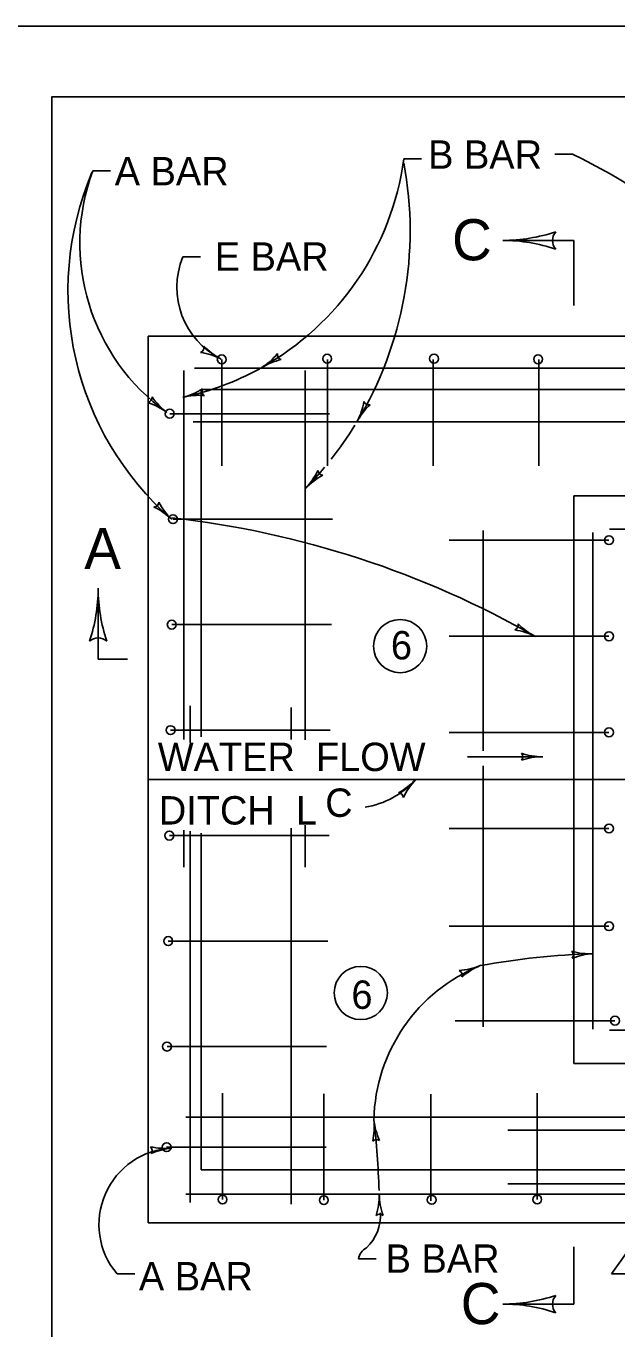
# Model space of a CAD drawing. Extents: x 997.6 to 1036.7, y 998.9 to 1022.6.
# Drawn here: x 1006.82 to 1010.98, y 1012.82 to 1022 of the extents above; entities that cross this region are included whole.
import ezdxf

# ---------------------------------------------------------------- set-up
doc = ezdxf.new("R2010")
doc.units = 0
for name, color, linetype in [('Level 1', 7, 'Continuous'), ('Level 10', 7, 'Continuous'), ('Level 11', 7, 'Continuous'), ('Level 14', 7, 'Continuous'), ('Level 2', 7, 'Continuous'), ('Level 5', 7, 'Continuous')]:
    doc.layers.add(name, color=color, linetype=linetype)

msp = doc.modelspace()

# ---------------------------------------------------------------- linework, layer by layer
at = {"layer": 'Level 1'}
for p, q in [((1010.6784, 1020.4891), (1010.1784, 1020.4891)), ((1010.6784, 1020.0862), (1010.6784, 1020.4891)), ((1010.6784, 1020.0294), (1010.6784, 1020.0862)), ((1007.6784, 1019.8141), (1015.0534, 1019.8141)), ((1007.6784, 1013.5641), (1007.6784, 1019.8141)), ((1008.0534, 1019.4391), (1014.6784, 1019.4391)), ((1008.0534, 1016.9903), (1008.0534, 1019.4391)), ((1010.6784, 1014.6891), (1010.6784, 1018.6891)), ((1010.6784, 1018.6891), (1013.9284, 1018.6891)), ((1007.3268, 1017.5371), (1007.3268, 1018.0371)), ((1007.3268, 1017.5371), (1007.5346, 1017.5371)), ((1007.6784, 1016.6891), (1011.1784, 1016.6891)), ((1008.0534, 1013.9391), (1008.0534, 1016.3105)), ((1010.6784, 1014.6891), (1013.9284, 1014.6891)), ((1008.0534, 1013.9391), (1014.6784, 1013.9391)), ((1007.6784, 1013.5641), (1015.0534, 1013.5641)), ((1010.6784, 1012.9924), (1010.6784, 1013.3953)), ((1009.1605, 1013.3107), (1009.2855, 1013.3107)), ((1007.4597, 1013.2053), (1007.5847, 1013.2053)), ((1010.6784, 1012.9924), (1010.1784, 1012.9924))]:
    msp.add_line(p, q, dxfattribs=at)
for centre in [(1009.4542, 1017.6296), (1009.1774, 1015.1852)]:
    msp.add_circle(centre, 0.1875, dxfattribs=at)
for centre, radius, start, end in [((1007.8011, 1014.5583), 0.4688, 256.93989, 275.58663), ((1007.6693, 1014.0744), 0.0375, 324.36733, 46.48403), ((1007.8924, 1013.6252), 0.4688, 95.59274, 114.26152), ((1007.8924, 1013.6252), 0.4688, 95.58051, 95.59274), ((1010.1784, 1014.1575), 1.165, 270, 288.66878), ((1010.6214, 1012.9923), 0.0932, 138.7746, 220.89129), ((1010.1784, 1014.1575), 1.165, 269.98778, 270), ((1010.1784, 1011.8274), 1.165, 71.34716, 89.99389)]:
    msp.add_arc(centre, radius, start, end, dxfattribs=at)
at = {"layer": 'Level 10'}
for q in [(1035.5, 1021.5), (1007, 1000.5)]:
    msp.add_line((1007, 1021.5), q, dxfattribs=at)
at = {"layer": 'Level 11'}
msp.add_lwpolyline([(1007, 1000.5), (1035.5, 1000.5), (1035.5, 1021.5), (1007, 1021.5)], close=True, dxfattribs=at)
at = {"layer": 'Level 14'}
msp.add_line((1000, 1022), (1036, 1022), dxfattribs=at)
at = {"layer": 'Level 2'}
for p, q in [((1011.5051, 1019.589), (1008.0051, 1019.589)), ((1008.1977, 1019.6507), (1008.1977, 1018.9007)), ((1008.9426, 1019.6507), (1008.9426, 1018.9007)), ((1009.6875, 1019.6507), (1009.6875, 1018.9007)), ((1010.4324, 1019.6507), (1010.4324, 1018.9007)), ((1007.9293, 1016.9723), (1007.9293, 1019.5716)), ((1008.7865, 1016.9687), (1008.7865, 1019.5716)), ((1008.956, 1019.2678), (1007.831, 1019.2678)), ((1007.8623, 1019.2678), (1007.8623, 1019.2678)), ((1011.4953, 1019.2101), (1007.9953, 1019.2101)), ((1007.8538, 1018.5244), (1007.8538, 1018.5244)), ((1008.9788, 1018.5244), (1007.8538, 1018.5244)), ((1010.0405, 1016.8917), (1010.0405, 1018.4453)), ((1010.8121, 1014.9311), (1010.8121, 1018.4311)), ((1010.9288, 1018.455), (1013.6788, 1018.455)), ((1009.801, 1018.3766), (1010.926, 1018.3766)), ((1007.8454, 1017.781), (1007.8454, 1017.781)), ((1008.9704, 1017.781), (1007.8454, 1017.781)), ((1007.8454, 1017.781), (1007.8454, 1017.781)), ((1009.801, 1017.6992), (1010.926, 1017.6992)), ((1007.9749, 1016.9507), (1007.9749, 1017.2086)), ((1008.6864, 1016.9723), (1008.6864, 1017.1966)), ((1007.837, 1017.0376), (1007.837, 1017.0376)), ((1007.837, 1017.0376), (1007.837, 1017.0376)), ((1007.837, 1017.0376), (1007.837, 1017.0376)), ((1008.962, 1017.0376), (1007.837, 1017.0376)), ((1009.801, 1017.0218), (1010.926, 1017.0218)), ((1010.0405, 1014.9453), (1010.0405, 1016.7866)), ((1008.7865, 1016.0716), (1008.7865, 1016.368)), ((1007.8286, 1016.2943), (1007.8286, 1016.2943)), ((1008.9536, 1016.2943), (1007.8286, 1016.2943)), ((1007.9293, 1016.0716), (1007.9293, 1016.3321)), ((1007.9749, 1013.7086), (1007.9749, 1016.3249)), ((1008.6864, 1013.6966), (1008.6864, 1016.3464)), ((1009.801, 1016.3444), (1010.926, 1016.3444)), ((1009.801, 1015.6557), (1010.926, 1015.6557)), ((1007.8202, 1015.5508), (1007.8202, 1015.5508)), ((1008.9452, 1015.5508), (1007.8202, 1015.5508)), ((1009.8433, 1014.9898), (1010.9683, 1014.9898)), ((1010.9288, 1014.922), (1013.6788, 1014.922)), ((1007.8118, 1014.8074), (1007.8118, 1014.8074)), ((1008.9368, 1014.8074), (1007.8118, 1014.8074)), ((1008.2032, 1014.4794), (1008.2032, 1013.7294)), ((1008.917, 1014.475), (1008.917, 1013.725)), ((1009.6712, 1014.4708), (1009.6712, 1013.7208)), ((1010.4203, 1014.4797), (1010.4203, 1013.7297)), ((1011.4439, 1014.3095), (1007.9439, 1014.3095)), ((1013.7144, 1014.217), (1010.2144, 1014.217)), ((1007.8033, 1014.064), (1007.8033, 1014.064)), ((1008.934, 1014.0983), (1007.809, 1014.0983)), ((1013.7144, 1013.8396), (1010.2144, 1013.8396)), ((1011.4439, 1013.7676), (1007.9439, 1013.7676))]:
    msp.add_line(p, q, dxfattribs=at)
for centre in [(1008.1977, 1019.6504), (1008.9405, 1019.6555), (1009.6934, 1019.6555), (1010.4269, 1019.6516), (1007.831, 1019.2679), (1007.8539, 1018.5244), (1010.926, 1018.3766), (1007.8454, 1017.781), (1010.926, 1017.6992), (1007.837, 1017.0376), (1010.926, 1017.0219), (1010.926, 1016.3444), (1007.8286, 1016.2943), (1010.926, 1015.6557), (1007.8202, 1015.5509), (1010.9684, 1014.9898), (1007.8118, 1014.8074), (1007.809, 1014.0983), (1008.2032, 1013.7294), (1008.917, 1013.725), (1009.6772, 1013.7273), (1010.4204, 1013.7297)]:
    msp.add_circle(centre, 0.0313, dxfattribs=at)
at = {"layer": 'Level 5'}
for p, q in [((1009.4803, 1021.0637), (1009.6053, 1021.0637)), ((1010.6693, 1021.0973), (1010.5443, 1021.0973)), ((1007.2885, 1020.9794), (1007.4135, 1020.9794)), ((1007.9235, 1020.3724), (1008.0485, 1020.3724)), ((1009.9301, 1016.85), (1010.4588, 1016.85)), ((1010.9428, 1013.2053), (1011.0678, 1013.2053))]:
    msp.add_line(p, q, dxfattribs=at)
for centre, radius, start, end in [((1007.5061, 1021.3315), 1.9924, 299.15029, 352.27525), ((1008.8028, 1017.2149), 4.3077, 32.58051, 64.32439), ((1009.2571, 1020.135), 2.1429, 157.12106, 228.77145), ((1008.6673, 1020.4709), 1.4696, 159.75676, 234.36829), ((1006.9224, 1020.5561), 2.6025, 328.8758, 10.61693), ((1010.1784, 1021.6541), 1.165, 270, 288.66878), ((1010.6214, 1020.489), 0.0932, 138.7746, 220.89129), ((1010.1784, 1021.6541), 1.165, 269.98778, 270), ((1010.1784, 1019.324), 1.165, 71.34716, 89.99389), ((1008.4457, 1020.158), 0.5645, 157.68079, 243.44294), ((1008.0351, 1019.7352), 0.0375, 291.34894, 13.46564), ((1008.0351, 1019.7352), 0.0375, 291.34894, 13.46564), ((1007.9774, 1019.237), 0.4687, 62.57435, 81.24313), ((1007.9774, 1019.237), 0.4687, 62.57435, 81.24313), ((1008.4092, 1020.0692), 0.4687, 223.92151, 242.56824), ((1008.4092, 1020.0692), 0.4687, 223.92151, 242.56824), ((1008.2301, 1019.9902), 0.4688, 301.71283, 320.38161), ((1008.6282, 1019.6851), 0.0375, 170.48743, 252.60412), ((1007.5061, 1021.3315), 1.9924, 282.09438, 298.76721), ((1007.9774, 1019.237), 0.4687, 62.56212, 62.57435), ((1007.9774, 1019.237), 0.4687, 62.56212, 62.57435), ((1008.2301, 1019.9902), 0.4688, 301.7006, 301.71283), ((1008.7229, 1019.1927), 0.4688, 103.05999, 121.70672), ((1007.8087, 1019.8378), 0.4687, 284.17169, 302.84048), ((1008.0383, 1018.9288), 0.4687, 85.51885, 104.16558), ((1008.0963, 1019.4269), 0.0375, 152.94629, 235.06299), ((1007.6688, 1019.3837), 0.0375, 281.81912, 3.93581), ((1007.5294, 1018.9019), 0.4687, 53.04452, 71.71331), ((1008.093, 1019.6511), 0.4687, 214.39168, 233.03841), ((1007.8087, 1019.8378), 0.4687, 284.15947, 284.17169), ((1008.7373, 1019.4327), 0.4687, 331.74762, 350.4164), ((1009.5632, 1018.9889), 0.4687, 133.09477, 151.74151), ((1009.2347, 1019.3678), 0.0375, 200.52221, 282.63891), ((1007.5294, 1018.9019), 0.4687, 53.0323, 53.04452), ((1008.7373, 1019.4327), 0.4687, 331.73539, 331.74762), ((1006.9224, 1020.5561), 2.6025, 321.81444, 328.2863), ((1006.9224, 1020.5561), 2.6025, 315.82723, 320.22434), ((1008.4505, 1019.0669), 0.4687, 316.22288, 334.89166), ((1008.9124, 1018.8713), 0.0375, 184.99748, 267.11417), ((1009.1275, 1018.4183), 0.4687, 117.57004, 136.21677), ((1008.4505, 1019.0669), 0.4687, 316.21065, 316.22288), ((1007.7168, 1018.6474), 0.0375, 274.71746, 356.83415), ((1007.5189, 1018.1866), 0.4687, 45.94286, 64.61164), ((1008.1708, 1018.8603), 0.4687, 207.29002, 225.93675), ((1007.1007, 1011.9174), 6.6589, 60.22462, 83.58423), ((1007.5189, 1018.1866), 0.4687, 45.93063, 45.94286), ((1006.1617, 1018.0371), 1.165, 341.34716, 359.99389), ((1008.4918, 1018.0371), 1.165, 179.98778, 180), ((1008.4918, 1018.0371), 1.165, 180, 198.66878), ((1010.2489, 1017.7785), 0.0375, 291.68142, 13.79812), ((1010.1941, 1017.2799), 0.4688, 62.90683, 81.57561), ((1010.6211, 1018.1146), 0.4688, 224.25399, 242.90072), ((1007.3266, 1017.5941), 0.0932, 48.7746, 130.89129), ((1010.1941, 1017.2799), 0.4688, 62.8946, 62.90683), ((1010.2806, 1016.8501), 0.0375, 318.7746, 40.89129), ((1010.4588, 1016.3813), 0.4687, 90, 108.66878), ((1010.4588, 1017.3187), 0.4687, 251.34716, 269.99389), ((1010.4588, 1016.3813), 0.4687, 89.98778, 90), ((1009.1063, 1017.1023), 0.6167, 279.4133, 317.81326), ((1009.2228, 1017.0104), 0.4687, 297.91651, 316.56324), ((1009.9037, 1016.3659), 0.4687, 136.56936, 155.23814), ((1009.9037, 1016.3659), 0.4687, 136.55713, 136.56936), ((1009.4407, 1016.5588), 0.0375, 5.34395, 87.46065), ((1010.9787, 1010.1217), 5.3428, 91.74363, 100.34735), ((1010.6381, 1015.4526), 0.0375, 321.8246, 43.94129), ((1010.7911, 1015.9302), 0.4688, 254.39716, 273.04389), ((1010.841, 1014.994), 0.4688, 93.05, 111.71879), ((1010.841, 1014.994), 0.4688, 93.03778, 93.05), ((1010.4668, 1014.2674), 1.1972, 111.9676, 178.84762), ((1009.8405, 1015.8111), 0.4687, 273.72729, 292.37403), ((1010.1975, 1014.9442), 0.4687, 112.38014, 131.04892), ((1010.1975, 1014.9442), 0.4687, 112.36791, 112.38014), ((1009.8542, 1015.3098), 0.0375, 341.15473, 63.27143), ((1002.5747, 1019.3432), 10.3778, 323.7404, 334.82239), ((1008.8038, 1014.2423), 0.4687, 347.37385, 6.02058), ((1009.7361, 1014.3407), 0.4687, 186.01447, 186.02669), ((1009.7361, 1014.3407), 0.4687, 186.02669, 204.69548), ((1002.4811, 1013.5425), 6.83, 2.09495, 6.29622), ((1007.8713, 1013.5533), 0.539, 92.60999, 220.20983), ((1009.2886, 1014.1142), 0.0375, 54.80129, 136.91799), ((1008.8387, 1013.7607), 0.4687, 342.13676, 0.78349), ((1009.7761, 1013.7736), 0.4687, 180.77738, 180.7896), ((1009.7761, 1013.7736), 0.4687, 180.7896, 199.45839), ((1009.0043, 1013.616), 0.3113, 313.21092, 3.73351), ((1009.3098, 1013.5889), 0.0375, 49.5642, 131.68089), ((1009.2666, 1013.2935), 0.1074, 117.1718, 170.80253)]:
    msp.add_arc(centre, radius, start, end, dxfattribs=at)

# ---------------------------------------------------------------- texts
at = {"layer": 'Level 1'}
for s, height, p in [('B BAR', 0.2, (1009.6519, 1020.9943)), ('A BAR', 0.2, (1007.4433, 1020.8773)), ('C', 0.29, (1009.8205, 1020.3488)), ('E BAR', 0.2, (1008.1483, 1020.2757)), ('A', 0.29, (1007.2287, 1018.1727)), ('6', 0.2, (1009.3893, 1017.536)), ('WATER  FLOW', 0.2, (1007.747, 1016.7493)), ('DITCH  L', 0.2, (1007.7541, 1016.3724)), ('C', 0.2, (1008.9267, 1016.4263)), ('6', 0.2, (1009.1113, 1015.0731)), ('B BAR', 0.2, (1009.3523, 1013.2128)), ('A BAR', 0.2, (1007.6138, 1013.0887)), ('C', 0.29, (1009.8817, 1012.8508))]:
    msp.add_text(s, height=height, dxfattribs=at).set_placement(p)

doc.saveas('drawing.dxf')
